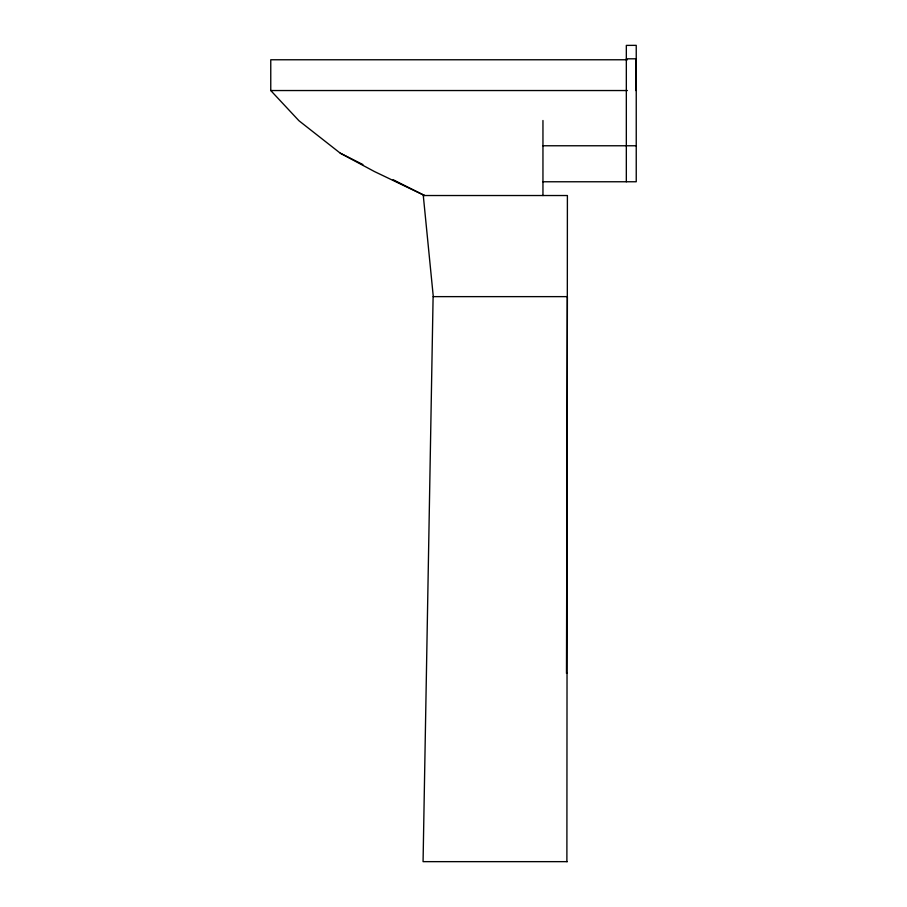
<?xml version="1.0" encoding="UTF-8"?>
<svg xmlns="http://www.w3.org/2000/svg" width="907" height="907" viewBox="0 0 907 907"><rect width="100%" height="100%" fill="white"/><g stroke="black" fill="none" stroke-linecap="round" stroke-linejoin="round"><path stroke-width="1.36" d="M566.886 861.65L567.397 195.527L423.286 195.527L433.285 296.634M626.329 58.808L636.238 58.808M627.417 59.771L270.762 59.771L270.762 90.541L298.959 120.744L340.261 153.17L374.364 171.502L424.589 195.527L393.128 179.722M270.762 90.541L627.417 90.541M542.953 145.766L636.238 145.766M542.953 181.774L636.238 181.763L636.238 45.35L626.329 45.395L626.329 181.774M567.17 673.311L566.49 673.311L567.397 296.634L433.104 296.634L423.07 861.65L567.397 861.65M340.261 153.17L362.913 164.552M635.716 59.771L635.716 90.541M542.953 120.495L542.953 195.527"/></g></svg>
